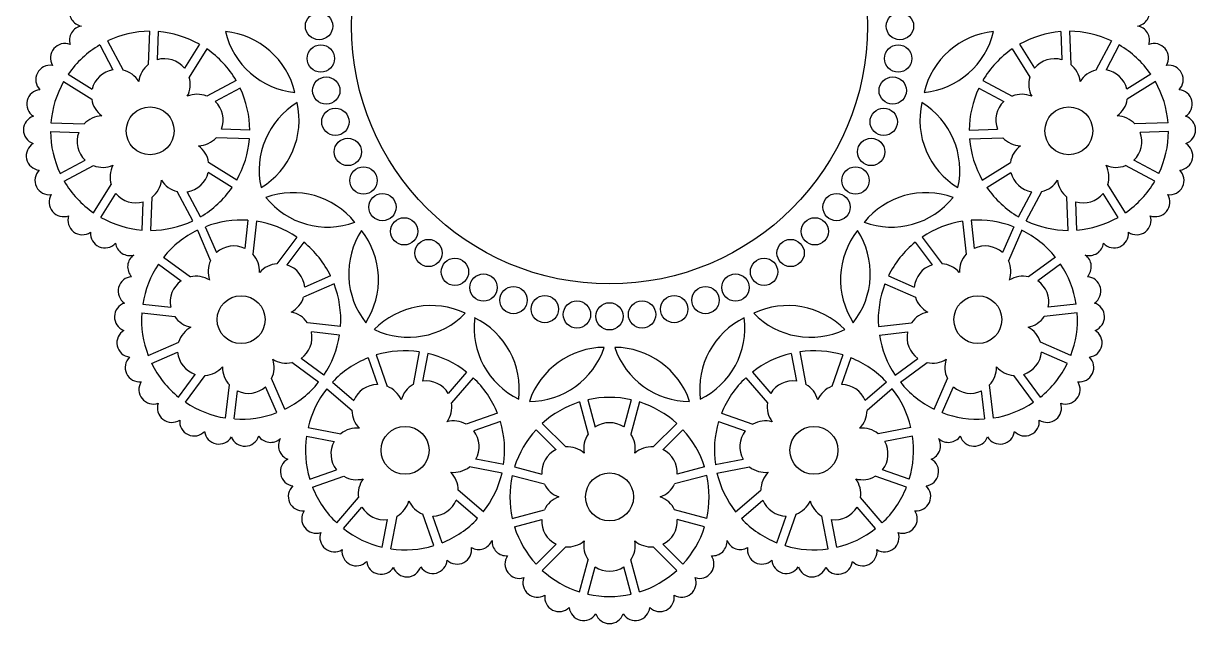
# Model space of a CAD drawing. Extents: x -256 to 210, y -63 to 251.
# Drawn here: x -53.5 to 161.1, y -63.4 to 46.5 of the extents above; entities that cross this region are included whole.
import ezdxf

# ---------------------------------------------------------------- set-up
doc = ezdxf.new("R2010")
doc.units = 0
doc.layers.get('0').update_dxf_attribs({"linetype": 'CONTINUOUS'})

msp = doc.modelspace()

# ---------------------------------------------------------------- linework, layer by layer
for p, q in [((-30.41, 45.08), (-30.64, 39)), ((138.04, 45.08), (138.27, 39)), ((-38.1, 43.33), (-35.25, 37.95)), ((-28.81, 45.02), (-29, 39.85)), ((136.44, 45.02), (136.64, 39.85)), ((145.73, 43.33), (142.89, 37.95)), ((-39.51, 42.58), (-37.1, 38.01)), ((-21.27, 42.7), (-24.03, 38.32)), ((-19.92, 41.85), (-23.16, 36.69)), ((127.55, 41.85), (130.79, 36.69)), ((128.91, 42.7), (131.66, 38.32)), ((147.15, 42.58), (144.73, 38.01)), ((-45.3, 37.22), (-40.92, 34.46)), ((152.93, 37.22), (148.55, 34.46)), ((-46.15, 35.86), (-40.99, 32.62)), ((-14.56, 36.07), (-19.94, 33.22)), ((-13.81, 34.65), (-18.38, 32.23)), ((121.44, 34.65), (126.01, 32.23)), ((122.19, 36.07), (127.57, 33.22)), ((153.78, 35.86), (148.62, 32.62)), ((-48.47, 28.33), (-42.39, 28.1)), ((156.1, 28.33), (150.02, 28.1)), ((-48.53, 26.73), (-43.36, 26.53)), ((-12.05, 26.96), (-17.22, 27.16)), ((119.68, 26.96), (124.85, 27.16)), ((156.16, 26.73), (150.99, 26.53)), ((-12.11, 25.36), (-18.2, 25.59)), ((119.74, 25.36), (125.83, 25.59)), ((-46.78, 19.04), (-42.2, 21.45)), ((-46.03, 17.62), (-40.65, 20.47)), ((-14.44, 17.83), (-19.59, 21.07)), ((122.07, 17.83), (127.22, 21.07)), ((153.66, 17.62), (148.28, 20.47)), ((154.41, 19.04), (149.83, 21.45)), ((-15.29, 16.47), (-19.67, 19.22)), ((122.92, 16.47), (127.3, 19.22)), ((-40.66, 11.84), (-37.42, 17)), ((-39.31, 10.99), (-36.56, 15.37)), ((-22.48, 10.36), (-25.33, 15.74)), ((-21.07, 11.11), (-23.49, 15.68)), ((128.7, 11.11), (131.12, 15.68)), ((130.12, 10.36), (132.96, 15.74)), ((146.94, 10.99), (144.19, 15.37)), ((148.3, 11.84), (145.06, 17)), ((-31.77, 8.66), (-31.58, 13.83)), ((-30.17, 8.6), (-29.95, 14.69)), ((137.81, 8.6), (137.58, 14.69)), ((139.4, 8.66), (139.21, 13.83)), ((-21.65, 8.63), (-19.22, 3.05)), ((-20.19, 9.27), (-18.12, 4.53)), ((-12.39, 10.45), (-12.97, 5.31)), ((-10.8, 10.27), (-11.48, 4.22)), ((118.43, 10.27), (119.11, 4.22)), ((120.02, 10.45), (120.6, 5.31)), ((127.82, 9.27), (125.75, 4.53)), ((129.29, 8.63), (126.85, 3.05)), ((-3.46, 7.39), (-7.07, 2.49)), ((-2.17, 6.44), (-5.24, 2.28)), ((109.8, 6.44), (112.87, 2.28)), ((111.09, 7.39), (114.7, 2.49)), ((-28.77, 2.43), (-24.61, -0.64)), ((-27.82, 3.72), (-22.92, 0.1)), ((135.45, 3.72), (130.55, 0.1)), ((136.4, 2.43), (132.24, -0.64)), ((2.75, 0.27), (-1.99, -1.8)), ((104.88, 0.27), (109.62, -1.8)), ((3.39, -1.19), (-2.19, -3.63)), ((104.24, -1.19), (109.82, -3.63)), ((-31.65, -4.91), (-26.51, -5.49)), ((139.28, -4.91), (134.14, -5.49)), ((-31.83, -6.5), (-25.78, -7.18)), ((4.56, -8.99), (-1.49, -8.31)), ((103.07, -8.99), (109.12, -8.31)), ((139.46, -6.5), (133.41, -7.18)), ((4.38, -10.58), (-0.76, -10)), ((103.25, -10.58), (108.39, -10)), ((-30.66, -14.3), (-25.07, -11.87)), ((138.29, -14.3), (132.71, -11.87)), ((-30.02, -15.77), (-25.27, -13.7)), ((1.5, -17.92), (-2.66, -14.85)), ((9.61, -14.75), (11.32, -19.63)), ((11.12, -14.22), (13.13, -19.97)), ((18.99, -13.63), (17.85, -19.61)), ((20.56, -13.93), (19.6, -19.01)), ((87.07, -13.93), (88.04, -19.01)), ((88.65, -13.63), (89.78, -19.61)), ((96.51, -14.22), (94.5, -19.97)), ((98.02, -14.75), (96.31, -19.63)), ((106.13, -17.92), (110.29, -14.85)), ((137.65, -15.77), (132.91, -13.7)), ((0.55, -19.21), (-4.35, -15.6)), ((107.08, -19.21), (111.98, -15.6)), ((-25.1, -21.93), (-22.03, -17.77)), ((-23.81, -22.88), (-20.19, -17.99)), ((-5.61, -24.13), (-8.05, -18.55)), ((3.09, -19.19), (7.02, -22.57)), ((27.66, -17.35), (24.29, -21.27)), ((28.88, -18.4), (24.91, -23.01)), ((78.75, -18.4), (82.73, -23.01)), ((79.97, -17.35), (83.34, -21.27)), ((104.54, -19.19), (100.62, -22.57)), ((113.24, -24.13), (115.68, -18.55)), ((131.44, -22.88), (127.83, -17.99)), ((132.73, -21.93), (129.66, -17.77)), ((-16.47, -25.77), (-15.79, -19.72)), ((-14.88, -25.94), (-14.3, -20.8)), ((-7.08, -24.77), (-9.15, -20.03)), ((2.05, -20.41), (6.67, -24.38)), ((105.58, -20.41), (100.97, -24.38)), ((114.71, -24.77), (116.78, -20.03)), ((122.51, -25.94), (121.93, -20.8)), ((124.1, -25.77), (123.42, -19.72)), ((48.33, -22.83), (49.9, -28.72)), ((49.87, -22.42), (51.21, -27.42)), ((57.76, -22.42), (56.42, -27.42)), ((59.3, -22.83), (57.73, -28.72)), ((33.32, -24.91), (27.57, -26.92)), ((74.31, -24.91), (80.06, -26.92)), ((-1.37, -27.51), (4.61, -28.64)), ((33.85, -26.42), (28.97, -28.13)), ((41.5, -26.78), (45.8, -31.08)), ((66.14, -26.78), (61.83, -31.08)), ((73.78, -26.42), (78.67, -28.13)), ((109, -27.51), (103.02, -28.64)), ((-1.67, -29.08), (3.41, -30.05)), ((40.36, -27.91), (44.02, -31.57)), ((67.27, -27.91), (63.61, -31.57)), ((109.3, -29.08), (104.22, -30.05)), ((34.44, -34.29), (29.35, -33.33)), ((73.19, -34.29), (78.28, -33.33)), ((-1.08, -36.95), (3.8, -35.24)), ((-0.55, -38.46), (5.2, -36.45)), ((34.14, -35.86), (28.16, -34.73)), ((36.01, -36.29), (41.89, -37.86)), ((36.42, -34.74), (41.42, -36.08)), ((71.62, -36.29), (65.74, -37.86)), ((71.21, -34.74), (66.21, -36.08)), ((73.49, -35.86), (79.47, -34.73)), ((108.18, -38.46), (102.44, -36.45)), ((108.71, -36.95), (103.83, -35.24)), ((3.89, -44.98), (7.86, -40.36)), ((30.72, -42.97), (26.1, -38.99)), ((76.91, -42.97), (81.53, -38.99)), ((103.74, -44.98), (99.77, -40.36)), ((5.1, -46.02), (8.48, -42.1)), ((29.67, -44.18), (25.75, -40.8)), ((36.01, -44.17), (41.89, -42.6)), ((71.62, -44.17), (65.74, -42.6)), ((77.96, -44.18), (81.88, -40.8)), ((102.53, -46.02), (99.15, -42.1)), ((12.21, -49.44), (13.17, -44.36)), ((13.78, -49.74), (14.91, -43.76)), ((21.65, -49.15), (19.64, -43.4)), ((23.16, -48.62), (21.45, -43.74)), ((36.42, -45.72), (41.42, -44.38)), ((71.21, -45.72), (66.21, -44.38)), ((84.47, -48.62), (86.18, -43.74)), ((85.98, -49.15), (87.99, -43.4)), ((93.85, -49.74), (92.72, -43.76)), ((95.42, -49.44), (94.46, -44.36)), ((40.36, -52.55), (44.02, -48.89)), ((67.27, -52.55), (63.61, -48.89)), ((41.5, -53.68), (45.8, -49.37)), ((66.14, -53.68), (61.83, -49.37)), ((48.33, -57.62), (49.9, -51.74)), ((49.87, -58.04), (51.21, -53.04)), ((57.76, -58.04), (56.42, -53.04)), ((59.3, -57.62), (57.73, -51.74))]:
    msp.add_line(p, q)
for centre, radius in [((53.82, 46.04), 47.25), ((0.63, 46.04), 2.5), ((107, 46.04), 2.5), ((0.97, 40.09), 2.5), ((106.67, 40.09), 2.5), ((1.96, 34.21), 2.5), ((105.67, 34.21), 2.5), ((-30.29, 26.84), 4.39), ((3.62, 28.48), 2.5), ((104.02, 28.48), 2.5), ((137.92, 26.84), 4.39), ((5.9, 22.97), 2.5), ((101.73, 22.97), 2.5), ((8.78, 17.75), 2.5), ((98.85, 17.75), 2.5), ((12.23, 12.88), 2.5), ((95.4, 12.88), 2.5), ((16.21, 8.43), 2.5), ((91.42, 8.43), 2.5), ((20.66, 4.46), 2.5), ((86.98, 4.46), 2.5), ((25.52, 1.01), 2.5), ((82.11, 1.01), 2.5), ((30.74, -1.88), 2.5), ((76.89, -1.88), 2.5), ((36.25, -4.16), 2.5), ((71.38, -4.16), 2.5), ((-13.63, -7.75), 4.39), ((41.98, -5.81), 2.5), ((65.65, -5.81), 2.5), ((121.26, -7.75), 4.39), ((47.86, -6.81), 2.5), ((53.82, -7.14), 2.5), ((59.77, -6.81), 2.5), ((16.38, -31.69), 4.39), ((91.25, -31.69), 4.39), ((53.82, -40.23), 4.39)]:
    msp.add_circle(centre, radius)
for centre, radius, start, end in [((-42.43, 48.64), 2.64, 162.4293, 260.3566), ((150.06, 48.64), 2.64, 279.6434, 17.5707), ((-42.43, 43.44), 2.64, 99.6434, 197.5707), ((-30.29, 26.84), 18.24, 90.3709, 115.3434), ((137.92, 26.84), 18.24, 64.6566, 89.6291), ((150.06, 43.44), 2.64, 342.4293, 80.3566), ((-30.29, 26.84), 18.24, 60.3709, 85.3434), ((-2.35, 48.33), 14.53, 193.0874, 264.3242), ((-17.95, 30.58), 14.53, 13.0874, 84.3242), ((125.58, 30.58), 14.53, 95.6758, 166.9126), ((109.98, 48.33), 14.53, 275.6758, 346.9126), ((137.92, 26.84), 18.24, 94.6566, 119.6291), ((-45.93, 40.19), 2.64, 68.1435, 210.9041), ((-30.29, 26.84), 18.24, 120.3709, 145.3434), ((-30.29, 26.84), 18.24, 30.3709, 55.3434), ((137.92, 26.84), 18.24, 124.6566, 149.6291), ((137.92, 26.84), 18.24, 34.6566, 59.6291), ((153.56, 40.19), 2.64, 329.0959, 111.8565), ((-48.59, 36.22), 2.64, 81.4769, 224.2374), ((-27.68, 35.33), 4.72, 128.8931, 173.0368), ((-27.68, 35.33), 4.72, 39.3505, 106.3638), ((135.31, 35.33), 4.72, 73.6362, 140.6495), ((135.31, 35.33), 4.72, 6.9632, 51.1069), ((156.22, 36.22), 2.64, 315.7626, 98.5231), ((-36.33, 33.35), 4.72, 99.3505, 166.3638), ((-36.33, 33.35), 4.72, 32.6775, 76.8212), ((-27.68, 35.33), 4.72, 332.6775, 16.8212), ((135.31, 35.33), 4.72, 163.1788, 207.3225), ((143.96, 33.35), 4.72, 103.1788, 147.3225), ((143.96, 33.35), 4.72, 13.6362, 80.6495), ((-50.26, 31.75), 2.64, 94.8102, 237.5707), ((-30.29, 26.84), 18.24, 150.3709, 175.3434), ((-30.29, 26.84), 18.24, 0.3709, 25.3434), ((137.92, 26.84), 18.24, 154.6566, 179.6291), ((137.92, 26.84), 18.24, 4.6566, 29.6291), ((157.89, 31.75), 2.64, 302.4293, 85.1898), ((-36.33, 33.35), 4.72, 188.8931, 233.0368), ((-21.64, 28.82), 4.72, 68.8931, 113.0368), ((-21.64, 28.82), 4.72, 339.3505, 46.3638), ((129.27, 28.82), 4.72, 133.6362, 200.6495), ((129.27, 28.82), 4.72, 66.9632, 111.1069), ((143.96, 33.35), 4.72, 306.9632, 351.1069), ((4.2, 19.61), 14.53, 121.3901, 192.6269), ((-17.55, 28.84), 14.53, 301.3901, 12.6269), ((125.18, 28.84), 14.53, 167.3731, 238.6099), ((103.43, 19.61), 14.53, 347.3731, 58.6099), ((-50.85, 27.02), 2.64, 108.1435, 250.9041), ((-38.95, 24.87), 4.72, 92.6775, 136.8212), ((146.58, 24.87), 4.72, 43.1788, 87.3225), ((158.48, 27.02), 2.64, 289.0959, 71.8565), ((-30.29, 26.84), 18.24, 180.3709, 205.3434), ((-38.95, 24.87), 4.72, 159.3505, 226.3638), ((146.58, 24.87), 4.72, 313.6362, 20.6495), ((137.92, 26.84), 18.24, 334.6566, 359.6291), ((-50.34, 22.27), 2.64, 121.4769, 264.2374), ((-21.64, 28.82), 4.72, 272.6775, 316.8212), ((-24.25, 20.34), 4.72, 8.8931, 53.0368), ((-30.29, 26.84), 18.24, 330.3709, 355.3434), ((137.92, 26.84), 18.24, 184.6566, 209.6291), ((129.27, 28.82), 4.72, 223.1788, 267.3225), ((131.89, 20.34), 4.72, 126.9632, 171.1069), ((157.97, 22.27), 2.64, 275.7626, 58.5231), ((-48.74, 17.77), 2.64, 134.8102, 277.5707), ((-38.95, 24.87), 4.72, 248.8931, 293.0368), ((-32.91, 18.36), 4.72, 152.6775, 196.8212), ((140.54, 18.36), 4.72, 343.1788, 27.3225), ((146.58, 24.87), 4.72, 246.9632, 291.1069), ((156.37, 17.77), 2.64, 262.4293, 45.1898), ((-30.29, 26.84), 18.24, 210.3709, 235.3434), ((-32.91, 18.36), 4.72, 308.8931, 353.0368), ((-24.25, 20.34), 4.72, 212.6775, 256.8212), ((-24.25, 20.34), 4.72, 279.3505, 346.3638), ((131.89, 20.34), 4.72, 193.6362, 260.6495), ((131.89, 20.34), 4.72, 283.1788, 327.3225), ((140.54, 18.36), 4.72, 186.9632, 231.1069), ((137.92, 26.84), 18.24, 304.6566, 329.6291), ((-46.15, 13.76), 2.64, 148.1435, 290.9041), ((-32.91, 18.36), 4.72, 219.3505, 286.3638), ((-30.29, 26.84), 18.24, 300.3709, 325.3434), ((-4.13, 0.97), 14.53, 38.8017, 110.0385), ((111.76, 0.97), 14.53, 69.9615, 141.1983), ((137.92, 26.84), 18.24, 214.6566, 239.6291), ((140.54, 18.36), 4.72, 253.6362, 320.6495), ((153.78, 13.76), 2.64, 249.0959, 31.8565), ((2.22, 23.74), 14.53, 218.8017, 290.0385), ((105.41, 23.74), 14.53, 249.9615, 321.1983), ((-42.71, 10.45), 2.64, 161.4769, 304.2374), ((-30.29, 26.84), 18.24, 240.3709, 265.3434), ((137.92, 26.84), 18.24, 274.6566, 299.6291), ((150.34, 10.45), 2.64, 235.7626, 18.5231), ((-30.29, 26.84), 18.24, 270.3709, 295.3434), ((-13.63, -7.75), 18.24, 116.0852, 141.0576), ((-13.63, -7.75), 18.24, 86.0852, 111.0576), ((-13.63, -7.75), 18.24, 56.0852, 81.0576), ((20.59, 0.7), 14.53, 147.1044, 218.3412), ((-3.02, -0.42), 14.53, 327.1044, 38.3412), ((110.65, -0.42), 14.53, 141.6588, 212.8956), ((87.04, 0.7), 14.53, 321.6588, 32.8956), ((121.26, -7.75), 18.24, 98.9424, 123.9148), ((121.26, -7.75), 18.24, 68.9424, 93.9148), ((121.26, -7.75), 18.24, 38.9424, 63.9148), ((137.92, 26.84), 18.24, 244.6566, 269.6291), ((-38.59, 8.03), 2.64, 174.8102, 317.5707), ((-13.63, -7.75), 18.24, 26.0852, 51.0576), ((121.26, -7.75), 18.24, 128.9424, 153.9148), ((146.22, 8.03), 2.64, 222.4293, 5.1898), ((-34.03, 6.63), 2.64, 188.1435, 286.0709), ((-14.96, 1.03), 4.72, 65.0648, 132.0781), ((122.59, 1.03), 4.72, 47.9219, 114.9352), ((141.66, 6.63), 2.64, 253.9291, 351.8565), ((-31.77, 1.94), 2.64, 125.3577, 223.285), ((-13.63, -7.75), 18.24, 146.0852, 171.0576), ((-14.96, 1.03), 4.72, 154.6073, 198.7511), ((-14.96, 1.03), 4.72, 358.3918, 42.5355), ((-6.69, -2.21), 4.72, 94.6073, 138.7511), ((-6.69, -2.21), 4.72, 5.0648, 72.0781), ((114.32, -2.21), 4.72, 107.9219, 174.9352), ((114.32, -2.21), 4.72, 41.2489, 85.3927), ((122.59, 1.03), 4.72, 137.4645, 181.6082), ((122.59, 1.03), 4.72, 341.2489, 25.3927), ((121.26, -7.75), 18.24, 8.9424, 33.9148), ((139.4, 1.94), 2.64, 316.715, 54.6423), ((-33.52, -2.51), 2.64, 93.8578, 236.6184), ((-21.9, -4.5), 4.72, 58.3918, 102.5355), ((129.53, -4.5), 4.72, 77.4645, 121.6082), ((141.15, -2.51), 2.64, 303.3816, 86.1422), ((-21.9, -4.5), 4.72, 125.0648, 192.0781), ((-13.63, -7.75), 18.24, 356.0852, 21.0576), ((121.26, -7.75), 18.24, 158.9424, 183.9148), ((129.53, -4.5), 4.72, 347.9219, 54.9352), ((-6.69, -2.21), 4.72, 298.3918, 342.5355), ((114.32, -2.21), 4.72, 197.4645, 241.6082), ((-34.19, -7.23), 2.64, 107.1912, 249.9517), ((-5.37, -10.99), 4.72, 34.6073, 78.7511), ((21.16, -19.7), 14.53, 64.5159, 135.7528), ((86.47, -19.7), 14.53, 44.2472, 115.4841), ((113, -10.99), 4.72, 101.2489, 145.3927), ((141.82, -7.23), 2.64, 290.0483, 72.8088), ((-13.63, -7.75), 18.24, 176.0852, 201.0576), ((-21.9, -4.5), 4.72, 214.6073, 258.7511), ((17.01, 3.56), 14.53, 244.5159, 315.7528), ((43.55, -9.23), 14.53, 172.8187, 244.0555), ((22.77, -20.48), 14.53, 352.8187, 64.0555), ((84.86, -20.48), 14.53, 115.9445, 187.1813), ((64.08, -9.23), 14.53, 295.9445, 7.1813), ((90.63, 3.56), 14.53, 224.2472, 295.4841), ((129.53, -4.5), 4.72, 281.2489, 325.3927), ((121.26, -7.75), 18.24, 338.9424, 3.9148), ((-33.75, -11.99), 2.64, 120.5245, 263.285), ((-20.57, -13.28), 4.72, 118.3918, 162.5355), ((-5.37, -10.99), 4.72, 305.0648, 12.0781), ((-13.63, -7.75), 18.24, 326.0852, 351.0576), ((121.26, -7.75), 18.24, 188.9424, 213.9148), ((113, -10.99), 4.72, 167.9219, 234.9352), ((128.21, -13.28), 4.72, 17.4645, 61.6082), ((141.38, -11.99), 2.64, 276.715, 59.4755), ((39.08, -8.21), 14.53, 270.2302, 341.467), ((52.92, -27.36), 14.53, 90.2302, 161.467), ((54.71, -27.36), 14.53, 18.533, 89.7698), ((68.55, -8.21), 14.53, 198.533, 269.7698), ((-32.23, -16.51), 2.64, 133.8578, 276.6184), ((-20.57, -13.28), 4.72, 185.0648, 252.0781), ((-12.31, -16.53), 4.72, 334.6073, 18.7511), ((-5.37, -10.99), 4.72, 238.3918, 282.5355), ((16.38, -31.69), 18.24, 111.7995, 136.7719), ((16.38, -31.69), 18.24, 81.7995, 106.7719), ((16.38, -31.69), 18.24, 51.7995, 76.7719), ((91.25, -31.69), 18.24, 103.2281, 128.2005), ((91.25, -31.69), 18.24, 73.2281, 98.2005), ((91.25, -31.69), 18.24, 43.2281, 68.2005), ((113, -10.99), 4.72, 257.4645, 301.6082), ((119.94, -16.53), 4.72, 161.2489, 205.3927), ((128.21, -13.28), 4.72, 287.9219, 354.9352), ((139.86, -16.51), 2.64, 263.3816, 46.1422), ((-13.63, -7.75), 18.24, 206.0852, 231.0576), ((-20.57, -13.28), 4.72, 274.6073, 318.7511), ((-12.31, -16.53), 4.72, 178.3918, 222.5355), ((119.94, -16.53), 4.72, 317.4645, 1.6082), ((128.21, -13.28), 4.72, 221.2489, 265.3927), ((121.26, -7.75), 18.24, 308.9424, 333.9148), ((-29.71, -20.57), 2.64, 147.1912, 289.9517), ((-13.63, -7.75), 18.24, 296.0852, 321.0576), ((20.24, -23.69), 4.72, 30.7791, 97.7924), ((16.38, -31.69), 18.24, 21.7995, 46.7719), ((91.25, -31.69), 18.24, 133.2281, 158.2005), ((87.4, -23.69), 4.72, 82.2076, 149.2209), ((121.26, -7.75), 18.24, 218.9424, 243.9148), ((137.34, -20.57), 2.64, 250.0483, 32.8088), ((-12.31, -16.53), 4.72, 245.0648, 312.0781), ((16.38, -31.69), 18.24, 141.7995, 166.7719), ((11.38, -24.35), 4.72, 90.7791, 157.7924), ((11.38, -24.35), 4.72, 24.1061, 68.2498), ((20.24, -23.69), 4.72, 120.3216, 164.4654), ((87.4, -23.69), 4.72, 15.5346, 59.6784), ((96.25, -24.35), 4.72, 111.7502, 155.8939), ((96.25, -24.35), 4.72, 22.2076, 89.2209), ((91.25, -31.69), 18.24, 13.2281, 38.2005), ((119.94, -16.53), 4.72, 227.9219, 294.9352), ((-26.32, -23.93), 2.64, 160.5245, 303.285), ((-13.63, -7.75), 18.24, 236.0852, 261.0576), ((20.24, -23.69), 4.72, 324.1061, 8.2498), ((53.82, -40.23), 18.24, 107.5138, 132.4862), ((53.82, -40.23), 18.24, 77.5138, 102.4862), ((53.82, -40.23), 18.24, 47.5138, 72.4862), ((87.4, -23.69), 4.72, 171.7502, 215.8939), ((121.26, -7.75), 18.24, 278.9424, 303.9148), ((133.95, -23.93), 2.64, 236.715, 19.4755), ((-13.63, -7.75), 18.24, 266.0852, 291.0576), ((11.38, -24.35), 4.72, 180.3216, 224.4654), ((96.25, -24.35), 4.72, 315.5346, 359.6784), ((121.26, -7.75), 18.24, 248.9424, 273.9148), ((-22.25, -26.42), 2.64, 173.8578, 316.6184), ((7.53, -32.35), 4.72, 84.1061, 128.2498), ((25.24, -31.02), 4.72, 60.3216, 104.4654), ((16.38, -31.69), 18.24, 351.7995, 16.7719), ((53.82, -31.35), 4.72, 56.4933, 123.5067), ((91.25, -31.69), 18.24, 163.2281, 188.2005), ((82.39, -31.02), 4.72, 75.5346, 119.6784), ((100.1, -32.35), 4.72, 51.7502, 95.8939), ((129.88, -26.42), 2.64, 223.3816, 6.1422), ((-17.71, -27.9), 2.64, 187.1912, 329.9517), ((-12.95, -28.3), 2.64, 200.5245, 343.285), ((-8.23, -27.59), 2.64, 213.8578, 311.7852), ((-4.16, -30.83), 2.64, 151.072, 248.9993), ((16.38, -31.69), 18.24, 171.7995, 196.7719), ((7.53, -32.35), 4.72, 150.7791, 217.7924), ((25.24, -31.02), 4.72, 330.7791, 37.7924), ((53.82, -40.23), 18.24, 137.5138, 162.4862), ((53.82, -31.35), 4.72, 146.0359, 190.1797), ((53.82, -31.35), 4.72, 349.8203, 33.9641), ((53.82, -40.23), 18.24, 17.5138, 42.4862), ((82.39, -31.02), 4.72, 142.2076, 209.2209), ((100.1, -32.35), 4.72, 322.2076, 29.2209), ((91.25, -31.69), 18.24, 343.2281, 8.2005), ((111.79, -30.83), 2.64, 291.0007, 28.928), ((115.86, -27.59), 2.64, 228.2148, 326.1422), ((120.58, -28.3), 2.64, 196.715, 339.4755), ((125.34, -27.9), 2.64, 210.0483, 352.8088), ((46.13, -35.79), 4.72, 116.4933, 183.5067), ((46.13, -35.79), 4.72, 49.8203, 93.9641), ((61.5, -35.79), 4.72, 86.0359, 130.1797), ((61.5, -35.79), 4.72, 356.4933, 63.5067), ((-3.8, -35.59), 2.64, 119.5721, 262.3327), ((111.43, -35.59), 2.64, 277.6673, 60.4279), ((7.53, -32.35), 4.72, 240.3216, 284.4654), ((25.24, -31.02), 4.72, 264.1061, 308.2498), ((21.39, -39.02), 4.72, 0.3216, 44.4654), ((16.38, -31.69), 18.24, 321.7995, 346.7719), ((53.82, -40.23), 18.24, 167.5138, 192.4862), ((53.82, -40.23), 18.24, 347.5138, 12.4862), ((91.25, -31.69), 18.24, 193.2281, 218.2005), ((82.39, -31.02), 4.72, 231.7502, 275.8939), ((86.25, -39.02), 4.72, 135.5346, 179.6784), ((100.1, -32.35), 4.72, 255.5346, 299.6784), ((-2.36, -40.14), 2.64, 132.9054, 275.666), ((16.38, -31.69), 18.24, 201.7995, 226.7719), ((12.53, -39.68), 4.72, 144.1061, 188.2498), ((46.13, -35.79), 4.72, 206.0359, 250.1797), ((61.5, -35.79), 4.72, 289.8203, 333.9641), ((95.1, -39.68), 4.72, 351.7502, 35.8939), ((91.25, -31.69), 18.24, 313.2281, 338.2005), ((109.99, -40.14), 2.64, 264.334, 47.0946), ((46.13, -44.67), 4.72, 109.8203, 153.9641), ((61.5, -44.67), 4.72, 26.0359, 70.1797), ((0.1, -44.24), 2.64, 146.2388, 288.9993), ((12.53, -39.68), 4.72, 210.7791, 277.7924), ((12.53, -39.68), 4.72, 300.3216, 344.4654), ((21.39, -39.02), 4.72, 204.1061, 248.2498), ((21.39, -39.02), 4.72, 270.7791, 337.7924), ((86.25, -39.02), 4.72, 202.2076, 269.2209), ((86.25, -39.02), 4.72, 291.7502, 335.8939), ((95.1, -39.68), 4.72, 195.5346, 239.6784), ((95.1, -39.68), 4.72, 262.2076, 329.2209), ((107.53, -44.24), 2.64, 251.0007, 33.7612), ((16.38, -31.69), 18.24, 291.7995, 316.7719), ((46.13, -44.67), 4.72, 176.4933, 243.5067), ((61.5, -44.67), 4.72, 296.4933, 3.5067), ((91.25, -31.69), 18.24, 223.2281, 248.2005), ((3.43, -47.65), 2.64, 159.5721, 302.3327), ((16.38, -31.69), 18.24, 231.7995, 256.7719), ((53.82, -40.23), 18.24, 197.5138, 222.4862), ((53.82, -40.23), 18.24, 317.5138, 342.4862), ((91.25, -31.69), 18.24, 283.2281, 308.2005), ((104.2, -47.65), 2.64, 237.6673, 20.4279), ((16.38, -31.69), 18.24, 261.7995, 286.7719), ((29.86, -47.21), 2.64, 239.5721, 337.4994), ((34.94, -48.37), 2.64, 176.7863, 274.7136), ((46.13, -44.67), 4.72, 266.0359, 310.1797), ((53.82, -49.11), 4.72, 169.8203, 213.9641), ((53.82, -49.11), 4.72, 326.0359, 10.1797), ((61.5, -44.67), 4.72, 229.8203, 273.9641), ((72.7, -48.37), 2.64, 265.2864, 3.2137), ((77.77, -47.21), 2.64, 202.5006, 300.4279), ((91.25, -31.69), 18.24, 253.2281, 278.2005), ((7.46, -50.21), 2.64, 172.9054, 315.666), ((25.92, -49.9), 2.64, 226.2388, 8.9993), ((37.32, -52.51), 2.64, 145.2864, 288.0469), ((70.31, -52.51), 2.64, 251.9531, 34.7136), ((81.72, -49.9), 2.64, 171.0007, 313.7612), ((100.17, -50.21), 2.64, 224.334, 7.0946), ((11.98, -51.77), 2.64, 186.2388, 328.9993), ((16.73, -52.24), 2.64, 199.5721, 342.3327), ((21.46, -51.61), 2.64, 212.9054, 355.666), ((53.82, -49.11), 4.72, 236.4933, 303.5067), ((86.17, -51.61), 2.64, 184.334, 327.0946), ((90.91, -52.24), 2.64, 197.6673, 340.4279), ((95.66, -51.77), 2.64, 211.0007, 353.7612), ((40.6, -55.98), 2.64, 158.6197, 301.3803), ((53.82, -40.23), 18.24, 227.5138, 252.4862), ((53.82, -40.23), 18.24, 287.5138, 312.4862), ((67.03, -55.98), 2.64, 238.6197, 21.3803), ((44.59, -58.6), 2.64, 171.9531, 314.7136), ((53.82, -40.23), 18.24, 257.5138, 282.4862), ((63.04, -58.6), 2.64, 225.2864, 8.0469), ((49.07, -60.24), 2.64, 185.2864, 328.0469), ((53.82, -60.79), 2.64, 198.6197, 341.3803), ((58.56, -60.24), 2.64, 211.9531, 354.7136)]:
    msp.add_arc(centre, radius, start, end)

doc.saveas('drawing.dxf')
